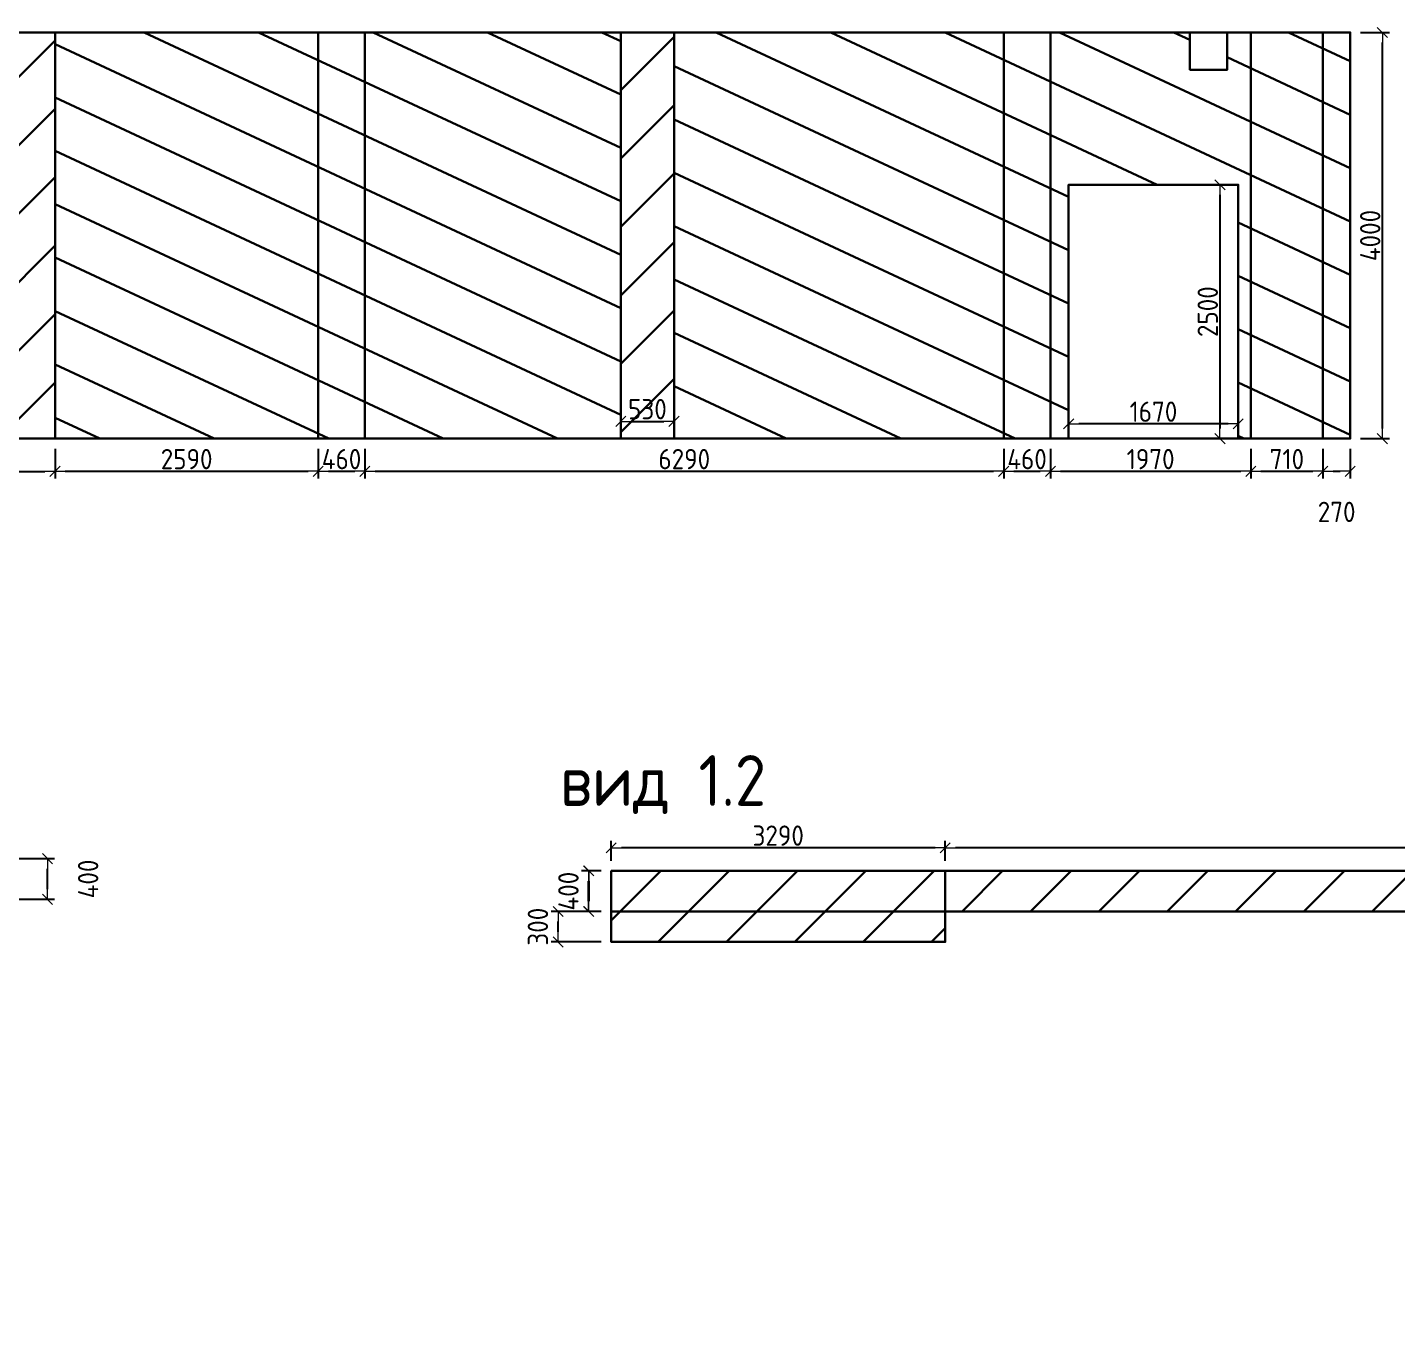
# Model space of a CAD drawing. Header units: millimetres. Extents: x -213536 to 1564669, y -45299 to 942238.
# Drawn here: x -69672 to -56186, y 108628 to 121335 of the extents above; entities that cross this region are included whole.
import ezdxf

# ---------------------------------------------------------------- set-up
doc = ezdxf.new("R2010")
doc.units = ezdxf.units.MM
doc.layers.add('1) мет уголки', color=6, linetype='Continuous')
doc.layers.add('1) серпянка', color=2, linetype='Continuous')
doc.layers.add('Основные линии', color=7, linetype='Continuous', lineweight=30)
doc.layers.add('Размеры', color=7, linetype='Continuous', lineweight=15)
doc.styles.add('СПДС', font='isocpeur.ttf', dxfattribs={"width": 0.9})
doc.dimstyles.new('Размера А3', dxfattribs={"dimtxt": 200, "dimasz": 100, "dimexe": 70, "dimexo": 100, "dimgap": 20, "dimtad": 1, "dimdec": 0, "dimrnd": 10, "dimzin": 0, "dimdsep": 46, "dimtxsty": 'СПДС', "dimblk": 'ARROWHEAD_6', "dimcen": 1, "dimclrd": 256, "dimclre": 256, "dimclrt": 256, "dimazin": 0, "dimtfac": 1, "dimtdec": 0, "dimtmove": 2, "dimatfit": 3, "dimfxl": 1, "dimtolj": 1, "dimtzin": 0, "dimarcsym": 0})

# ---------------------------------------------------------------- blocks, each defined once
blk = doc.blocks.new('ARROWHEAD_6')
at = {"color": 0, "linetype": 'Continuous'}
for p, q in [((0, 0), (-1, 0)), ((-0.5, -0.5), (0.5, 0.5))]:
    blk.add_line(p, q, dxfattribs=at)
blk = doc.blocks.new('*D810')
at = {"layer": 'Defpoints', "color": 0, "lineweight": 50, "transparency": 16777216}
for p in [(-73038, 117285), (-69400, 117285), (-69400, 116962)]:
    blk.add_point(p, dxfattribs=at)
at = {"layer": 'Размеры', "lineweight": -2, "transparency": 16777216}
for p, q in [((-73038, 117185), (-73038, 116892)), ((-69400, 117185), (-69400, 116892)), ((-72938, 116962), (-69500, 116962))]:
    blk.add_line(p, q, dxfattribs=at)
at = {"layer": 'Размеры', "lineweight": -2, "transparency": 16777216, "xscale": 100, "yscale": 100, "zscale": 100, "rotation": 180}
blk.add_blockref('ARROWHEAD_6', (-73038, 116962), dxfattribs=at)
at = {"layer": 'Размеры', "lineweight": -2, "transparency": 16777216, "xscale": 100, "yscale": 100, "zscale": 100}
blk.add_blockref('ARROWHEAD_6', (-69400, 116962), dxfattribs=at)
at = {"layer": 'Размеры', "lineweight": 25, "transparency": 16777216, "insert": (-71219, 117082), "char_height": 200, "attachment_point": 5, "style": 'СПДС'}
blk.add_mtext('\\A1;3640', dxfattribs=at)
blk = doc.blocks.new('*D811')
at = {"layer": 'Defpoints', "color": 0, "lineweight": 50, "transparency": 16777216}
for p in [(-69400, 117285), (-66808, 117285), (-66808, 116963)]:
    blk.add_point(p, dxfattribs=at)
at = {"layer": 'Размеры', "lineweight": -2, "transparency": 16777216}
for p, q in [((-69400, 117185), (-69400, 116893)), ((-66808, 117185), (-66808, 116893)), ((-69300, 116963), (-66908, 116963))]:
    blk.add_line(p, q, dxfattribs=at)
at = {"layer": 'Размеры', "lineweight": -2, "transparency": 16777216, "xscale": 100, "yscale": 100, "zscale": 100, "rotation": 180}
blk.add_blockref('ARROWHEAD_6', (-69400, 116963), dxfattribs=at)
at = {"layer": 'Размеры', "lineweight": -2, "transparency": 16777216, "xscale": 100, "yscale": 100, "zscale": 100}
blk.add_blockref('ARROWHEAD_6', (-66808, 116963), dxfattribs=at)
at = {"layer": 'Размеры', "lineweight": 25, "transparency": 16777216, "insert": (-68104, 117083), "char_height": 200, "attachment_point": 5, "style": 'СПДС'}
blk.add_mtext('\\A1;2590', dxfattribs=at)
blk = doc.blocks.new('*D812')
at = {"layer": 'Defpoints', "color": 0, "lineweight": 50, "transparency": 16777216}
for p in [(-66808, 117285), (-66348, 117285), (-66348, 116963)]:
    blk.add_point(p, dxfattribs=at)
at = {"layer": 'Размеры', "lineweight": -2, "transparency": 16777216}
for p, q in [((-66808, 117185), (-66808, 116893)), ((-66348, 117185), (-66348, 116893)), ((-66708, 116963), (-66448, 116963))]:
    blk.add_line(p, q, dxfattribs=at)
at = {"layer": 'Размеры', "lineweight": -2, "transparency": 16777216, "xscale": 100, "yscale": 100, "zscale": 100, "rotation": 180}
blk.add_blockref('ARROWHEAD_6', (-66808, 116963), dxfattribs=at)
at = {"layer": 'Размеры', "lineweight": -2, "transparency": 16777216, "xscale": 100, "yscale": 100, "zscale": 100}
blk.add_blockref('ARROWHEAD_6', (-66348, 116963), dxfattribs=at)
at = {"layer": 'Размеры', "lineweight": 25, "transparency": 16777216, "insert": (-66578, 117083), "char_height": 200, "attachment_point": 5, "style": 'СПДС'}
blk.add_mtext('\\A1;460', dxfattribs=at)
blk = doc.blocks.new('*D813')
at = {"layer": 'Defpoints', "color": 0, "lineweight": 50, "transparency": 16777216}
for p in [(-66348, 117285), (-60056, 117285), (-60056, 116963)]:
    blk.add_point(p, dxfattribs=at)
at = {"layer": 'Размеры', "lineweight": -2, "transparency": 16777216}
for p, q in [((-66348, 117185), (-66348, 116893)), ((-60056, 117185), (-60056, 116893)), ((-66248, 116963), (-60156, 116963))]:
    blk.add_line(p, q, dxfattribs=at)
at = {"layer": 'Размеры', "lineweight": -2, "transparency": 16777216, "xscale": 100, "yscale": 100, "zscale": 100, "rotation": 180}
blk.add_blockref('ARROWHEAD_6', (-66348, 116963), dxfattribs=at)
at = {"layer": 'Размеры', "lineweight": -2, "transparency": 16777216, "xscale": 100, "yscale": 100, "zscale": 100}
blk.add_blockref('ARROWHEAD_6', (-60056, 116963), dxfattribs=at)
at = {"layer": 'Размеры', "lineweight": 25, "transparency": 16777216, "insert": (-63202, 117083), "char_height": 200, "attachment_point": 5, "style": 'СПДС'}
blk.add_mtext('\\A1;6290', dxfattribs=at)
blk = doc.blocks.new('*D814')
at = {"layer": 'Defpoints', "color": 0, "lineweight": 50, "transparency": 16777216}
for p in [(-63303, 117455), (-63828, 117285), (-63303, 117285)]:
    blk.add_point(p, dxfattribs=at)
at = {"layer": 'Размеры', "lineweight": -2, "transparency": 16777216}
for p, q in [((-63828, 117385), (-63828, 117525)), ((-63303, 117385), (-63303, 117525)), ((-63728, 117455), (-63403, 117455))]:
    blk.add_line(p, q, dxfattribs=at)
at = {"layer": 'Размеры', "lineweight": -2, "transparency": 16777216, "xscale": 100, "yscale": 100, "zscale": 100, "rotation": 180}
blk.add_blockref('ARROWHEAD_6', (-63828, 117455), dxfattribs=at)
at = {"layer": 'Размеры', "lineweight": -2, "transparency": 16777216, "xscale": 100, "yscale": 100, "zscale": 100}
blk.add_blockref('ARROWHEAD_6', (-63303, 117455), dxfattribs=at)
at = {"layer": 'Размеры', "lineweight": 25, "transparency": 16777216, "insert": (-63565, 117575), "char_height": 200, "attachment_point": 5, "style": 'СПДС'}
blk.add_mtext('\\A1;530', dxfattribs=at)
blk = doc.blocks.new('*D815')
at = {"layer": 'Defpoints', "color": 0, "lineweight": 50, "transparency": 16777216}
for p in [(-60056, 117285), (-59596, 117285), (-59596, 116963)]:
    blk.add_point(p, dxfattribs=at)
at = {"layer": 'Размеры', "lineweight": -2, "transparency": 16777216}
for p, q in [((-60056, 117185), (-60056, 116893)), ((-59596, 117185), (-59596, 116893)), ((-59956, 116963), (-59696, 116963))]:
    blk.add_line(p, q, dxfattribs=at)
at = {"layer": 'Размеры', "lineweight": -2, "transparency": 16777216, "xscale": 100, "yscale": 100, "zscale": 100, "rotation": 180}
blk.add_blockref('ARROWHEAD_6', (-60056, 116963), dxfattribs=at)
at = {"layer": 'Размеры', "lineweight": -2, "transparency": 16777216, "xscale": 100, "yscale": 100, "zscale": 100}
blk.add_blockref('ARROWHEAD_6', (-59596, 116963), dxfattribs=at)
at = {"layer": 'Размеры', "lineweight": 25, "transparency": 16777216, "insert": (-59826, 117083), "char_height": 200, "attachment_point": 5, "style": 'СПДС'}
blk.add_mtext('\\A1;460', dxfattribs=at)
blk = doc.blocks.new('*D816')
at = {"layer": 'Defpoints', "color": 0, "lineweight": 50, "transparency": 16777216}
for p in [(-59596, 117285), (-57622, 117285), (-57622, 116963)]:
    blk.add_point(p, dxfattribs=at)
at = {"layer": 'Размеры', "lineweight": -2, "transparency": 16777216}
for p, q in [((-59596, 117185), (-59596, 116893)), ((-57622, 117185), (-57622, 116893)), ((-59496, 116963), (-57722, 116963))]:
    blk.add_line(p, q, dxfattribs=at)
at = {"layer": 'Размеры', "lineweight": -2, "transparency": 16777216, "xscale": 100, "yscale": 100, "zscale": 100, "rotation": 180}
blk.add_blockref('ARROWHEAD_6', (-59596, 116963), dxfattribs=at)
at = {"layer": 'Размеры', "lineweight": -2, "transparency": 16777216, "xscale": 100, "yscale": 100, "zscale": 100}
blk.add_blockref('ARROWHEAD_6', (-57622, 116963), dxfattribs=at)
at = {"layer": 'Размеры', "lineweight": 25, "transparency": 16777216, "insert": (-58609, 117083), "char_height": 200, "attachment_point": 5, "style": 'СПДС'}
blk.add_mtext('\\A1;1970', dxfattribs=at)
blk = doc.blocks.new('*D817')
at = {"layer": 'Defpoints', "color": 0, "lineweight": 50, "transparency": 16777216}
for p in [(-57622, 117285), (-56912, 117285), (-56912, 116963)]:
    blk.add_point(p, dxfattribs=at)
at = {"layer": 'Размеры', "lineweight": -2, "transparency": 16777216}
for p, q in [((-57622, 117185), (-57622, 116893)), ((-56912, 117185), (-56912, 116893)), ((-57522, 116963), (-57012, 116963))]:
    blk.add_line(p, q, dxfattribs=at)
at = {"layer": 'Размеры', "lineweight": -2, "transparency": 16777216, "xscale": 100, "yscale": 100, "zscale": 100, "rotation": 180}
blk.add_blockref('ARROWHEAD_6', (-57622, 116963), dxfattribs=at)
at = {"layer": 'Размеры', "lineweight": -2, "transparency": 16777216, "xscale": 100, "yscale": 100, "zscale": 100}
blk.add_blockref('ARROWHEAD_6', (-56912, 116963), dxfattribs=at)
at = {"layer": 'Размеры', "lineweight": 25, "transparency": 16777216, "insert": (-57267, 117083), "char_height": 200, "attachment_point": 5, "style": 'СПДС'}
blk.add_mtext('\\A1;710', dxfattribs=at)
blk = doc.blocks.new('*D818')
at = {"layer": 'Defpoints', "color": 0, "lineweight": 50, "transparency": 16777216}
for p in [(-56912, 117285), (-56643, 117285), (-56643, 116963)]:
    blk.add_point(p, dxfattribs=at)
at = {"layer": 'Размеры', "lineweight": -2, "transparency": 16777216}
for p, q in [((-56912, 117185), (-56912, 116893)), ((-56643, 117185), (-56643, 116893)), ((-56812, 116963), (-56743, 116963))]:
    blk.add_line(p, q, dxfattribs=at)
at = {"layer": 'Размеры', "lineweight": -2, "transparency": 16777216, "xscale": 100, "yscale": 100, "zscale": 100, "rotation": 180}
blk.add_blockref('ARROWHEAD_6', (-56912, 116963), dxfattribs=at)
at = {"layer": 'Размеры', "lineweight": -2, "transparency": 16777216, "xscale": 100, "yscale": 100, "zscale": 100}
blk.add_blockref('ARROWHEAD_6', (-56643, 116963), dxfattribs=at)
at = {"layer": 'Размеры', "lineweight": 25, "transparency": 16777216, "insert": (-56777, 116563), "char_height": 200, "attachment_point": 5, "style": 'СПДС'}
blk.add_mtext('\\A1;270', dxfattribs=at)
blk = doc.blocks.new('*D819')
at = {"layer": 'Defpoints', "color": 0, "lineweight": 50, "transparency": 16777216}
for p in [(-59416, 117430), (-59416, 117285), (-57746, 117285)]:
    blk.add_point(p, dxfattribs=at)
at = {"layer": 'Размеры', "lineweight": -2, "transparency": 16777216}
for p, q in [((-59416, 117385), (-59416, 117500)), ((-57746, 117385), (-57746, 117500)), ((-57846, 117430), (-59316, 117430))]:
    blk.add_line(p, q, dxfattribs=at)
at = {"layer": 'Размеры', "lineweight": -2, "transparency": 16777216, "xscale": 100, "yscale": 100, "zscale": 100, "rotation": 180}
blk.add_blockref('ARROWHEAD_6', (-59416, 117430), dxfattribs=at)
at = {"layer": 'Размеры', "lineweight": -2, "transparency": 16777216, "xscale": 100, "yscale": 100, "zscale": 100}
blk.add_blockref('ARROWHEAD_6', (-57746, 117430), dxfattribs=at)
at = {"layer": 'Размеры', "lineweight": 25, "transparency": 16777216, "insert": (-58581, 117550), "char_height": 200, "attachment_point": 5, "style": 'СПДС'}
blk.add_mtext('\\A1;1670', dxfattribs=at)
blk = doc.blocks.new('*D820')
at = {"layer": 'Defpoints', "color": 0, "lineweight": 50, "transparency": 16777216}
for p in [(-57746, 119785), (-57926, 117285), (-57746, 117285)]:
    blk.add_point(p, dxfattribs=at)
at = {"layer": 'Размеры', "lineweight": -2, "transparency": 16777216}
for p, q in [((-57846, 119785), (-57996, 119785)), ((-57926, 119685), (-57926, 117385)), ((-57846, 117285), (-57996, 117285))]:
    blk.add_line(p, q, dxfattribs=at)
at = {"layer": 'Размеры', "lineweight": -2, "transparency": 16777216, "xscale": 100, "yscale": 100, "zscale": 100}
for p, rotation in [((-57926, 119785), 90), ((-57926, 117285), 270)]:
    blk.add_blockref('ARROWHEAD_6', p, dxfattribs=dict(at, rotation=rotation))
at = {"layer": 'Размеры', "lineweight": 25, "transparency": 16777216, "insert": (-58046, 118535), "char_height": 200, "attachment_point": 5, "rotation": 90, "style": 'СПДС'}
blk.add_mtext('\\A1;2500', dxfattribs=at)
blk = doc.blocks.new('*D821')
at = {"layer": 'Defpoints', "color": 0, "lineweight": 50, "transparency": 16777216}
for p in [(-56643, 121285), (-56326, 121285), (-56643, 117285)]:
    blk.add_point(p, dxfattribs=at)
at = {"layer": 'Размеры', "lineweight": -2, "transparency": 16777216}
for p, q in [((-56543, 121285), (-56256, 121285)), ((-56326, 117385), (-56326, 121185)), ((-56543, 117285), (-56256, 117285))]:
    blk.add_line(p, q, dxfattribs=at)
at = {"layer": 'Размеры', "lineweight": -2, "transparency": 16777216, "xscale": 100, "yscale": 100, "zscale": 100}
for p, rotation in [((-56326, 121285), 90), ((-56326, 117285), 270)]:
    blk.add_blockref('ARROWHEAD_6', p, dxfattribs=dict(at, rotation=rotation))
at = {"layer": 'Размеры', "lineweight": 25, "transparency": 16777216, "insert": (-56446, 119285), "char_height": 200, "attachment_point": 5, "rotation": 90, "style": 'СПДС'}
blk.add_mtext('\\A1;4000', dxfattribs=at)
blk = doc.blocks.new('*D860')
at = {"layer": 'Defpoints', "color": 0, "lineweight": 50, "transparency": 16777216}
for p in [(-60632, 113255), (-60632, 113028), (-49130, 113028)]:
    blk.add_point(p, dxfattribs=at)
at = {"layer": 'Размеры', "lineweight": -2, "transparency": 16777216}
for p, q in [((-60632, 113128), (-60632, 113325)), ((-49130, 113128), (-49130, 113325)), ((-49230, 113255), (-60532, 113255))]:
    blk.add_line(p, q, dxfattribs=at)
at = {"layer": 'Размеры', "lineweight": -2, "transparency": 16777216, "xscale": 100, "yscale": 100, "zscale": 100, "rotation": 180}
blk.add_blockref('ARROWHEAD_6', (-60632, 113255), dxfattribs=at)
at = {"layer": 'Размеры', "lineweight": -2, "transparency": 16777216, "xscale": 100, "yscale": 100, "zscale": 100}
blk.add_blockref('ARROWHEAD_6', (-49130, 113255), dxfattribs=at)
at = {"layer": 'Размеры', "lineweight": 25, "transparency": 16777216, "insert": (-54881, 113375), "char_height": 200, "attachment_point": 5, "style": 'СПДС'}
blk.add_mtext('\\A1;11500', dxfattribs=at)
blk = doc.blocks.new('*D861')
at = {"layer": 'Defpoints', "color": 0, "lineweight": 50, "transparency": 16777216}
for p in [(-70452, 113148), (-69474, 113148), (-70452, 112748)]:
    blk.add_point(p, dxfattribs=at)
at = {"layer": 'Размеры', "lineweight": -2, "transparency": 16777216}
for p, q in [((-70352, 113148), (-69404, 113148)), ((-69474, 112848), (-69474, 113048)), ((-70352, 112748), (-69404, 112748))]:
    blk.add_line(p, q, dxfattribs=at)
at = {"layer": 'Размеры', "lineweight": -2, "transparency": 16777216, "xscale": 100, "yscale": 100, "zscale": 100}
for p, rotation in [((-69474, 113148), 90), ((-69474, 112748), 270)]:
    blk.add_blockref('ARROWHEAD_6', p, dxfattribs=dict(at, rotation=rotation))
at = {"layer": 'Размеры', "lineweight": 25, "transparency": 16777216, "insert": (-69074, 112948), "char_height": 200, "attachment_point": 5, "rotation": 90, "style": 'СПДС'}
blk.add_mtext('\\A1;400', dxfattribs=at)
blk = doc.blocks.new('*D862')
at = {"layer": 'Defpoints', "color": 0, "lineweight": 50, "transparency": 16777216}
for p in [(-63922, 113028), (-64143, 112628), (-63922, 112628)]:
    blk.add_point(p, dxfattribs=at)
at = {"layer": 'Размеры', "lineweight": -2, "transparency": 16777216}
for p, q in [((-64022, 113028), (-64213, 113028)), ((-64143, 112928), (-64143, 112728)), ((-64022, 112628), (-64213, 112628))]:
    blk.add_line(p, q, dxfattribs=at)
at = {"layer": 'Размеры', "lineweight": -2, "transparency": 16777216, "xscale": 100, "yscale": 100, "zscale": 100}
for p, rotation in [((-64143, 113028), 90), ((-64143, 112628), 270)]:
    blk.add_blockref('ARROWHEAD_6', p, dxfattribs=dict(at, rotation=rotation))
at = {"layer": 'Размеры', "lineweight": 25, "transparency": 16777216, "insert": (-64343, 112828), "char_height": 200, "attachment_point": 5, "rotation": 90, "style": 'СПДС'}
blk.add_mtext('\\A1;400', dxfattribs=at)
blk = doc.blocks.new('*D863')
at = {"layer": 'Defpoints', "color": 0, "lineweight": 50, "transparency": 16777216}
for p in [(-64144, 113028), (-63922, 113028), (-63922, 112628)]:
    blk.add_point(p, dxfattribs=at)
at = {"layer": 'Размеры', "lineweight": -2, "transparency": 16777216}
for p, q in [((-64022, 113028), (-64214, 113028)), ((-64144, 112728), (-64144, 112928)), ((-64022, 112628), (-64214, 112628))]:
    blk.add_line(p, q, dxfattribs=at)
at = {"layer": 'Размеры', "lineweight": -2, "transparency": 16777216, "xscale": 100, "yscale": 100, "zscale": 100}
for p, rotation in [((-64144, 113028), 90), ((-64144, 112628), 270)]:
    blk.add_blockref('ARROWHEAD_6', p, dxfattribs=dict(at, rotation=rotation))
at = {"layer": 'Размеры', "lineweight": 25, "transparency": 16777216, "insert": (-64344, 112828), "char_height": 200, "attachment_point": 5, "rotation": 90, "style": 'СПДС'}
blk.add_mtext('\\A1;400', dxfattribs=at)
blk = doc.blocks.new('*D864')
at = {"layer": 'Defpoints', "color": 0, "lineweight": 50, "transparency": 16777216}
for p in [(-63922, 113255), (-63922, 113028), (-60632, 113028)]:
    blk.add_point(p, dxfattribs=at)
at = {"layer": 'Размеры', "lineweight": -2, "transparency": 16777216}
for p, q in [((-63922, 113128), (-63922, 113325)), ((-60632, 113128), (-60632, 113325)), ((-60732, 113255), (-63822, 113255))]:
    blk.add_line(p, q, dxfattribs=at)
at = {"layer": 'Размеры', "lineweight": -2, "transparency": 16777216, "xscale": 100, "yscale": 100, "zscale": 100, "rotation": 180}
blk.add_blockref('ARROWHEAD_6', (-63922, 113255), dxfattribs=at)
at = {"layer": 'Размеры', "lineweight": -2, "transparency": 16777216, "xscale": 100, "yscale": 100, "zscale": 100}
blk.add_blockref('ARROWHEAD_6', (-60632, 113255), dxfattribs=at)
at = {"layer": 'Размеры', "lineweight": 25, "transparency": 16777216, "insert": (-62277, 113375), "char_height": 200, "attachment_point": 5, "style": 'СПДС'}
blk.add_mtext('\\A1;3290', dxfattribs=at)
blk = doc.blocks.new('*D945')
at = {"layer": 'Defpoints', "color": 0, "lineweight": 50, "transparency": 16777216}
for p in [(-64444, 112628), (-63922, 112628), (-63922, 112328)]:
    blk.add_point(p, dxfattribs=at)
at = {"layer": 'Размеры', "lineweight": -2, "transparency": 16777216}
for p, q in [((-64022, 112628), (-64514, 112628)), ((-64444, 112428), (-64444, 112528)), ((-64022, 112328), (-64514, 112328))]:
    blk.add_line(p, q, dxfattribs=at)
at = {"layer": 'Размеры', "lineweight": -2, "transparency": 16777216, "xscale": 100, "yscale": 100, "zscale": 100}
for p, rotation in [((-64444, 112628), 90), ((-64444, 112328), 270)]:
    blk.add_blockref('ARROWHEAD_6', p, dxfattribs=dict(at, rotation=rotation))
at = {"layer": 'Размеры', "lineweight": 25, "transparency": 16777216, "insert": (-64644, 112478), "char_height": 200, "attachment_point": 5, "rotation": 90, "style": 'СПДС'}
blk.add_mtext('\\A1;300', dxfattribs=at)

msp = doc.modelspace()

# ---------------------------------------------------------------- hatches: boundary and pattern name
at = {"lineweight": 30}
h = msp.add_hatch(dxfattribs=at)
h.set_pattern_fill('ANSI31', color=2, scale=150)
h.paths.add_polyline_path([(-52416.2, 121284.7), (-52591, 121284.7), (-52591, 117284.7), (-52416.2, 117284.7)])
h.paths.add_polyline_path([(-48824.8, 121284.7), (-49074.8, 121284.7), (-49074.8, 117284.7), (-48824.8, 117284.7)])
h.paths.add_polyline_path([(-41253.1, 121284.7), (-42443.1, 121284.7), (-42443.1, 117284.7), (-41253.1, 117284.7)])
h.paths.add_polyline_path([(-46224.8, 121284.7), (-46474.8, 121284.7), (-46474.8, 117284.7), (-46224.8, 117284.7)])
h.paths.add_polyline_path([(-41078.3, 121284.7), (-41253.1, 121284.7), (-41253.1, 117284.7), (-41078.3, 117284.7)])
h.paths.add_polyline_path([(-27289.5, 121284.7), (-27789.7, 121284.7), (-27789.7, 117284.7), (-27289.5, 117284.7)])
h.paths.add_polyline_path([(-22949.6, 121284.7), (-27129.6, 121284.7), (-27129.6, 119684.7), (-22949.6, 119684.7)])
h.paths.add_polyline_path([(-19725.8, 121284.7), (-20225.8, 121284.7), (-20225.8, 117290.7), (-19725.8, 117290.7)])
h.paths.add_polyline_path([(17712.2, 121284.7), (17474.2, 121284.7), (17474.2, 117284.7), (17712.2, 117284.7)])
h.paths.add_polyline_path([(14474.2, 121284.7), (13974.2, 121284.7), (13974.2, 117290.7), (14474.2, 117290.7)])
h.paths.add_polyline_path([(8974.2, 121284.7), (8474.2, 121284.7), (8474.2, 117284.7), (8974.2, 117284.7)])
h.paths.add_polyline_path([(5974.2, 121284.7), (5474.2, 121284.7), (5474.2, 117284.7), (5974.2, 117284.7)])
h.paths.add_polyline_path([(2974.2, 121284.7), (2474.2, 121284.7), (2474.2, 117284.7), (2974.2, 117284.7)])
h.paths.add_polyline_path([(-3025.8, 121284.7), (-3525.8, 121284.7), (-3525.8, 117284.7), (-3025.8, 117284.7)])
h.paths.add_polyline_path([(-6025.8, 121284.7), (-6525.8, 121284.7), (-6525.8, 117284.7), (-6025.8, 117284.7)])
h.paths.add_polyline_path([(-12025.8, 121284.7), (-12525.8, 121284.7), (-12525.8, 117284.7), (-12025.8, 117284.7)])
h.paths.add_polyline_path([(-15325.8, 121284.7), (-15825.8, 121284.7), (-15825.8, 117284.7), (-15325.8, 117284.7)])
h.paths.add_polyline_path([(-78398, 117984.7), (-82578, 117984.7), (-82578, 117284.7), (-78398, 117284.7)])
h.paths.add_polyline_path([(-78128, 121284.7), (-78398, 121284.7), (-78398, 117284.7), (-78128, 117284.7)])
h.paths.add_polyline_path([(-78398, 121284.7), (-82578, 121284.7), (-82578, 120684.7), (-78398, 120684.7)])
h.paths.add_polyline_path([(-73538, 121284.7), (-77038, 121284.7), (-77038, 120684.7), (-73538, 120684.7)])
h.paths.add_polyline_path([(-77038, 121284.7), (-77308, 121284.7), (-77308, 117284.7), (-77038, 117284.7)])
h.paths.add_polyline_path([(-73538, 117984.7), (-77038, 117984.7), (-77038, 117284.7), (-73538, 117284.7)])
h.paths.add_polyline_path([(-72788, 121284.7), (-73038, 121284.7), (-73038, 117284.7), (-72788, 117284.7)])
h.paths.add_polyline_path([(-69400, 121284.7), (-72788, 121284.7), (-72788, 117284.7), (-69400, 117284.7)])
h.paths.add_polyline_path([(-63303, 121284.7), (-63828, 121284.7), (-63828, 117284.7), (-63303, 117284.7)])
h = msp.add_hatch(dxfattribs=at)
h.set_pattern_fill('ANSI31', color=4, scale=150, angle=110)
h.paths.add_polyline_path([(-66808, 121284.7), (-69400, 121284.7), (-69400, 117284.7), (-66808, 117284.7)])
h.paths.add_polyline_path([(-66348, 121284.7), (-66808, 121284.7), (-66808, 117284.7), (-66348, 117284.7)])
h.paths.add_polyline_path([(-63828, 121284.7), (-66348, 121284.7), (-66348, 117284.7), (-63828, 117284.7)])
h.paths.add_polyline_path([(-60056.4, 121284.7), (-63303, 121284.7), (-63303, 117284.7), (-60056.4, 117284.7)])
h.paths.add_polyline_path([(-59596.4, 121284.7), (-60056.4, 121284.7), (-60056.4, 117284.7), (-59596.4, 117284.7)])
h.paths.add_polyline_path([(-57621.6, 121284.7), (-57855, 121284.7), (-57855, 120917.3), (-58222.5, 120917.3), (-58222.5, 121284.7), (-59596.4, 121284.7), (-59596.4, 117284.7), (-59416.4, 117284.7), (-59416.4, 119784.7), (-57746.4, 119784.7), (-57746.4, 117284.7), (-57621.6, 117284.7)])
h.paths.add_polyline_path([(-56911.6, 121284.7), (-57621.6, 121284.7), (-57621.6, 117284.7), (-56911.6, 117284.7)])
h.paths.add_polyline_path([(-56643, 121284.7), (-56911.6, 121284.7), (-56911.6, 117284.7), (-56643, 117284.7)])
h.paths.add_polyline_path([(-51574.8, 121284.7), (-52416.2, 121284.7), (-52416.2, 117284.7), (-51574.8, 117284.7)])
h.paths.add_polyline_path([(-49074.8, 121284.7), (-51574.8, 121284.7), (-51574.8, 117284.7), (-49074.8, 117284.7)])
h.paths.add_polyline_path([(-46474.8, 121284.7), (-48824.8, 121284.7), (-48824.8, 117284.7), (-46474.8, 117284.7)])
h.paths.add_polyline_path([(-43284.6, 121284.7), (-46224.8, 121284.7), (-46224.8, 117284.7), (-43284.6, 117284.7)])
h.paths.add_polyline_path([(-42443.1, 121284.7), (-43284.6, 121284.7), (-43284.6, 117284.7), (-42443.1, 117284.7)])
h.paths.add_polyline_path([(-15825.8, 121284.7), (-19725.8, 121284.7), (-19725.8, 119383.1), (-19019.8, 119383.1), (-19019.8, 117583.1), (-19725.8, 117583.1), (-19725.8, 117284.7), (-17275.8, 117284.7), (-17275.8, 119434.7), (-16125.8, 119434.7), (-16125.8, 117284.7), (-15825.8, 117284.7)])
h.paths.add_polyline_path([(-17057.4, 120198.7), (-17057.4, 120698.7), (-16557.4, 120698.7), (-16557.4, 120198.7)], flags=16)
h.paths.add_polyline_path([(-18119.8, 119383.1), (-18119.8, 117583.1), (-18825.8, 117583.1), (-18825.8, 119383.1)], flags=16)
h.paths.add_polyline_path([(-12525.8, 121284.7), (-15325.8, 121284.7), (-15325.8, 117284.7), (-12525.8, 117284.7)])
h.paths.add_polyline_path([(-12619.8, 119377.1), (-12619.8, 117577.1), (-13325.8, 117577.1), (-13325.8, 119377.1)], flags=16)
h.paths.add_polyline_path([(-13519.8, 119383.1), (-13519.8, 117583.1), (-14225.8, 117583.1), (-14225.8, 119383.1)], flags=16)
h.paths.add_polyline_path([(-13707.2, 120579.7), (-13912.8, 120579.7), (-13912.8, 120785.2), (-13707.2, 120785.2)], flags=16)
h.paths.add_polyline_path([(-14548.7, 120579.7), (-14754.3, 120579.7), (-14754.3, 120785.2), (-14548.7, 120785.2)], flags=16)
h.paths.add_polyline_path([(-6525.8, 121284.7), (-10843.9, 121284.7), (-10843.9, 120834.7), (-11293.9, 120834.7), (-11293.9, 121284.7), (-12025.8, 121284.7), (-12025.8, 117284.7), (-11825.8, 117284.7), (-11825.8, 119784.7), (-10119.8, 119784.7), (-10119.8, 117284.7), (-6525.8, 117284.7)])
h.paths.add_polyline_path([(-8845.8, 119790.7), (-8005.8, 119790.7), (-8005.8, 118990.7), (-8845.8, 118990.7)], flags=16)
h.paths.add_polyline_path([(-11208.8, 120261.3), (-11658.8, 120261.3), (-11658.8, 120711.3), (-11208.8, 120711.3)], flags=16)
h.paths.add_polyline_path([(-3525.8, 121284.7), (-4718.1, 121284.7), (-4718.1, 120955.1), (-5047.7, 120955.1), (-5047.7, 121284.7), (-6025.8, 121284.7), (-6025.8, 117284.7), (-3525.8, 117284.7)])
h.paths.add_polyline_path([(-4945.8, 119790.7), (-4105.8, 119790.7), (-4105.8, 118990.7), (-4945.8, 118990.7)], flags=16)
h.paths.add_polyline_path([(2474.2, 121284.7), (1673.8, 121284.7), (1673.8, 120949.1), (1344.2, 120949.1), (1344.2, 121284.7), (31.7, 121284.7), (31.7, 120834.7), (-418.3, 120834.7), (-418.3, 121284.7), (-3025.8, 121284.7), (-3025.8, 117284.7), (374.2, 117284.7), (374.2, 119784.7), (2080.2, 119784.7), (2080.2, 117284.7), (2474.2, 117284.7)])
h.paths.add_polyline_path([(5474.2, 121284.7), (2974.2, 121284.7), (2974.2, 117284.7), (5474.2, 117284.7)])
h.paths.add_polyline_path([(4304.2, 119790.7), (5144.2, 119790.7), (5144.2, 118990.7), (4304.2, 118990.7)], flags=16)
h.paths.add_polyline_path([(8474.2, 121284.7), (5974.2, 121284.7), (5974.2, 117284.7), (8474.2, 117284.7)])
h.paths.add_polyline_path([(13974.2, 121284.7), (8974.2, 121284.7), (8974.2, 117284.7), (13974.2, 117284.7)])
h.paths.add_polyline_path([(11504.2, 119790.7), (13244.2, 119790.7), (13244.2, 118990.7), (11504.2, 118990.7)], flags=16)
h.paths.add_polyline_path([(17474.2, 121284.7), (15974.2, 121284.7), (15974.2, 120834.7), (15524.2, 120834.7), (15524.2, 121284.7), (14474.2, 121284.7), (14474.2, 117284.7), (14974.2, 117284.7), (14974.2, 119790.7), (16680.2, 119790.7), (16680.2, 117284.7), (17474.2, 117284.7)])
h = msp.add_hatch(dxfattribs=at)
h.set_pattern_fill('ANSI31', color=2, scale=150)
h.paths.add_polyline_path([(-81954.7, 113148.1), (-82474.7, 113148.1), (-82474.7, 109148.1), (-81954.7, 109148.1)])
h.paths.add_polyline_path([(-81447.2, 112228.1), (-81447.2, 112748.1), (-76472.2, 112748.1), (-76467.2, 112748.1), (-76467.2, 109148.1), (-75959.8, 109148.1), (-75959.8, 112228.1), (-75959.8, 112748.1), (-70452.2, 112748.1), (-70452.2, 112228.1), (-70452.2, 109148.1), (-69944.8, 109148.1), (-69944.8, 113148.1), (-81954.7, 113148.1), (-81954.7, 109148.1), (-81447.2, 109148.1)])
h.paths.add_polyline_path([(-80927.2, 112228.1), (-81447.2, 112228.1), (-81447.2, 108628.1), (-80927.2, 108628.1)])
h.paths.add_polyline_path([(-76472.2, 112748.1), (-81447.2, 112748.1), (-81447.2, 112228.1), (-80927.2, 112228.1), (-76472.2, 112228.1)], flags=17)
h.paths.add_polyline_path([(-76467.2, 112228.1), (-76987.2, 112228.1), (-76987.2, 108628.1), (-76467.2, 108628.1)])
h.paths.add_polyline_path([(-75439.8, 112228.1), (-75959.8, 112228.1), (-75959.8, 109148.1), (-75959.8, 108628.1), (-75439.8, 108628.1)])
h.paths.add_polyline_path([(-70452.2, 112748.1), (-75942.2, 112748.1), (-75942.2, 112228.1), (-75439.8, 112228.1), (-70452.2, 112228.1)], flags=17)
h.paths.add_polyline_path([(-70452.2, 112228.1), (-70972.2, 112228.1), (-70972.2, 108628.1), (-70452.2, 108628.1)])
h.paths.add_polyline_path([(-60632, 112628.1), (-63922, 112628.1), (-63922, 112328.1), (-60632, 112328.1)])
h.paths.add_polyline_path([(-60632, 113028.1), (-63922, 113028.1), (-63922, 112628.1), (-60632, 112628.1)])
h.paths.add_polyline_path([(-49129.6, 113028.1), (-49637, 113028.1), (-60632, 113028.1), (-60632, 112628.1), (-55124.5, 112628.1), (-55124.5, 109028.1), (-54617, 109028.1), (-54617, 112628.1), (-49637, 112628.1), (-49637, 109028.1), (-49129.6, 109028.1)])

# ---------------------------------------------------------------- linework, layer by layer
at = {"color": 2, "lineweight": 30}
for points in [[(-72788, 117284.7), (-72788, 121284.7), (-69400, 121284.7), (-69400, 117284.7)], [(-63828, 117284.7), (-63828, 121284.7), (-63303, 121284.7), (-63303, 117284.7)], [(-59416.4, 117284.7), (-59416.4, 119784.7), (-57746.4, 119784.7), (-57746.4, 117284.7)], [(-63922, 112628.1), (-60632, 112628.1), (-60632, 113028.1), (-63922, 113028.1)], [(-63922, 112628.1), (-60632, 112628.1), (-60632, 112328.1), (-63922, 112328.1)]]:
    msp.add_lwpolyline(points, close=True, dxfattribs=at)
at = {"color": 152, "lineweight": 30, "true_color": 0x2776bb}
for points in [[(-69400, 121284.7), (-69400, 117284.7), (-66808, 117284.7), (-66808, 121284.7)], [(-59596.4, 121284.7), (-59596.4, 117284.7), (-57621.6, 117284.7), (-57621.6, 121284.7)], [(-57855, 121284.7), (-58222.5, 121284.7), (-58222.5, 120917.3), (-57855, 120917.3)]]:
    msp.add_lwpolyline(points, close=True, dxfattribs=at)
at = {"color": 4, "lineweight": 30}
for points in [[(-66348, 121284.7), (-66808, 121284.7), (-66808, 117284.7), (-66348, 117284.7)], [(-66348, 121284.7), (-66348, 117284.7), (-60056.4, 117284.7), (-60056.4, 121284.7)], [(-59596.4, 121284.7), (-60056.4, 121284.7), (-60056.4, 117284.7), (-59596.4, 117284.7)], [(-56911.6, 121284.7), (-57621.6, 121284.7), (-57621.6, 117284.7), (-56911.6, 117284.7)], [(-56911.6, 121284.7), (-56911.6, 117284.7), (-56643, 117284.7), (-56643, 121284.7)]]:
    msp.add_lwpolyline(points, close=True, dxfattribs=at)
at = {"color": 2, "lineweight": 30}
for points in [[(-49129.6, 112628.1), (-49129.6, 113028.1), (-60632, 113028.1), (-60632, 112628.1)], [(-60632, 112628.1), (-55124.5, 112628.1)]]:
    msp.add_lwpolyline(points, dxfattribs=at)
at = {"layer": '1) мет уголки', "lineweight": 30}
for points in [[(-66348, 121284.7), (-66348, 117284.7)], [(-60056.4, 121284.7), (-60056.4, 117284.7)], [(-56911.6, 121284.7), (-56911.6, 117284.7)], [(-63922, 112628.1), (-60632, 112628.1)], [(-60632, 112628.1), (-55124.5, 112628.1)], [(-63922, 112328.1), (-60632, 112328.1)]]:
    msp.add_lwpolyline(points, dxfattribs=at)
at = {"layer": '1) серпянка', "lineweight": 30}
for points in [[(-58222.5, 121284.7), (-58222.5, 120917.3)], [(-57855, 121284.7), (-57855, 120917.3)], [(-59416.4, 117284.7), (-59416.4, 119784.7), (-57746.4, 119784.7), (-57746.4, 117284.7)]]:
    msp.add_lwpolyline(points, dxfattribs=at)

# ---------------------------------------------------------------- texts
at = {"layer": 'Основные линии', "insert": (-64425.5, 114167.8), "char_height": 500, "attachment_point": 1, "style": 'СПДС'}
msp.add_mtext_dynamic_manual_height_columns('вид 1.2', width=3371.815, gutter_width=1678.4, heights=[0], dxfattribs=at)

# ---------------------------------------------------------------- dimensions: what is measured, and where the dimension line sits
at = {"layer": 'Размеры', "lineweight": 25}
for base, p1, p2, picture, middle in [((-56326.4, 121284.7), (-56643, 117284.7), (-56643, 121284.7), '*D821', (-56446.4, 119284.7)), ((-57925.6, 117284.7), (-57746.4, 119784.7), (-57746.4, 117284.7), '*D820', (-58045.6, 118534.7)), ((-69474, 113148.1), (-70452.2, 112748.1), (-70452.2, 113148.1), '*D861', (-69074, 112948.1)), ((-64143.5, 113028.1), (-63922, 112628.1), (-63922, 113028.1), '*D863', (-64343.5, 112828.1)), ((-64143.2, 112628.1), (-63922, 113028.1), (-63922, 112628.1), '*D862', (-64343.2, 112828.1)), ((-64443.5, 112628.1), (-63922, 112328.1), (-63922, 112628.1), '*D945', (-64643.5, 112478.1))]:
    dim = msp.add_linear_dim(base=base, p1=p1, p2=p2, angle=90, dimstyle='Размера А3', dxfattribs=at)
    dim.commit()
    dim.dimension.update_dxf_attribs({"geometry": picture, "text_midpoint": middle})
for base, p1, p2, picture, middle in [((-63303, 117455.2), (-63828, 117284.7), (-63303, 117284.7), '*D814', (-63565.5, 117575.2)), ((-59416.4, 117429.9), (-57746.4, 117284.7), (-59416.4, 117284.7), '*D819', (-58581.4, 117549.9)), ((-69400, 116962.3), (-73038, 117284.7), (-69400, 117284.7), '*D810', (-71219, 117082.3)), ((-66808, 116962.7), (-69400, 117284.7), (-66808, 117284.7), '*D811', (-68104, 117082.7)), ((-66348, 116962.7), (-66808, 117284.7), (-66348, 117284.7), '*D812', (-66578, 117082.7)), ((-60056.4, 116962.7), (-66348, 117284.7), (-60056.4, 117284.7), '*D813', (-63202.2, 117082.7)), ((-59596.4, 116962.7), (-60056.4, 117284.7), (-59596.4, 117284.7), '*D815', (-59826.4, 117082.7)), ((-57621.6, 116962.7), (-59596.4, 117284.7), (-57621.6, 117284.7), '*D816', (-58609, 117082.7)), ((-56911.6, 116963), (-57621.6, 117284.7), (-56911.6, 117284.7), '*D817', (-57266.6, 117083)), ((-56643, 116963.4), (-56911.6, 117284.7), (-56643, 117284.7), '*D818', (-56777.3, 116563.4)), ((-63922, 113255.1), (-60632, 113028.1), (-63922, 113028.1), '*D864', (-62277, 113375.1)), ((-60632, 113254.7), (-49129.6, 113028.1), (-60632, 113028.1), '*D860', (-54880.8, 113374.7))]:
    dim = msp.add_linear_dim(base=base, p1=p1, p2=p2, dimstyle='Размера А3', dxfattribs=at)
    dim.commit()
    dim.dimension.update_dxf_attribs({"geometry": picture, "text_midpoint": middle})

doc.saveas('drawing.dxf')
